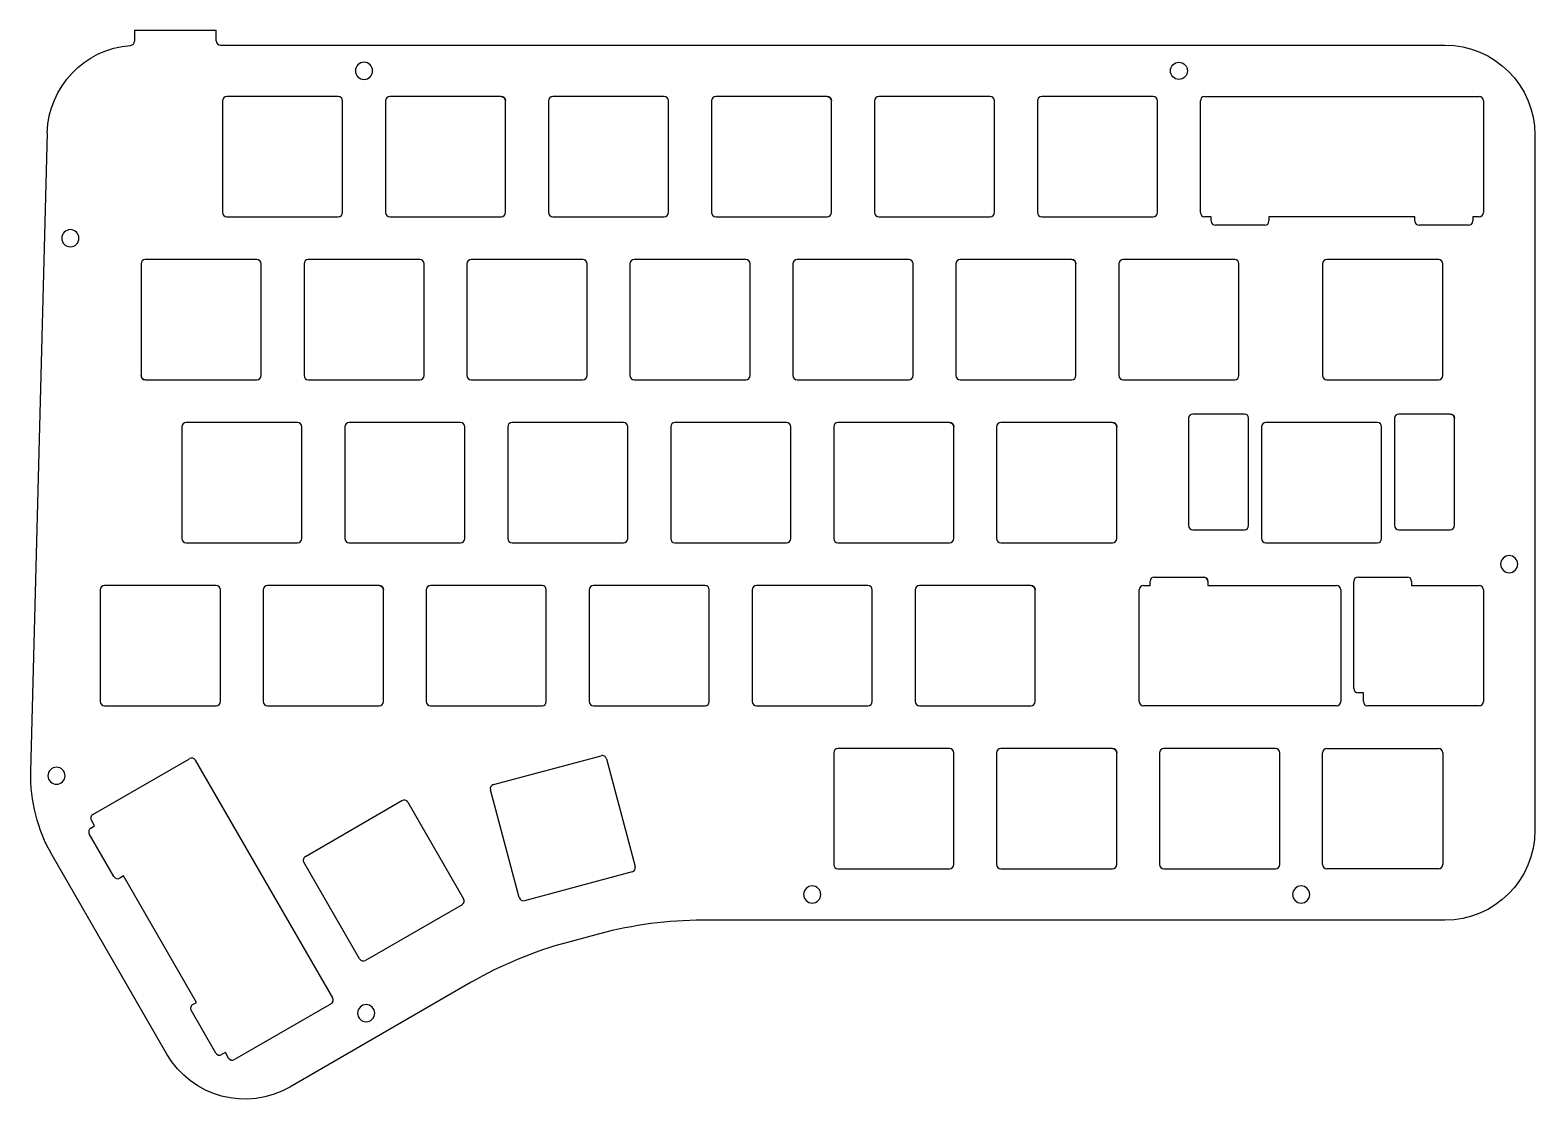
# Model space of a CAD drawing. Extents: x 4 to 180, y 13 to 139.
import ezdxf

# ---------------------------------------------------------------- set-up
doc = ezdxf.new("R2010")
doc.units = 0
doc.layers.add('PlateBuff', color=91, linetype='Continuous')

msp = doc.modelspace()

# ---------------------------------------------------------------- linework, layer by layer
at = {"layer": 'PlateBuff'}
for p, q in [((16.25, 139.25), (25.75, 139.25)), ((16.25, 139.25), (16.25, 137.97)), ((25.75, 138), (25.75, 139.25)), ((26.25, 137.5), (169, 137.5)), ((26.5, 131), (26.5, 118)), ((40, 131.5), (27, 131.5)), ((40.5, 118), (40.5, 131)), ((45.5, 131), (45.5, 118)), ((59, 131.5), (46, 131.5)), ((59.5, 118), (59.5, 131)), ((64.5, 131), (64.5, 118)), ((78, 131.5), (65, 131.5)), ((78.5, 118), (78.5, 131)), ((83.5, 131), (83.5, 118)), ((97, 131.5), (84, 131.5)), ((97.5, 118), (97.5, 131)), ((102.5, 131), (102.5, 118)), ((116, 131.5), (103, 131.5)), ((116.5, 118), (116.5, 131)), ((121.5, 131), (121.5, 118)), ((135, 131.5), (122, 131.5)), ((135.5, 118), (135.5, 131)), ((140.5, 118), (140.5, 131)), ((141, 131.5), (173, 131.5)), ((173.5, 131), (173.5, 118)), ((4.16, 52.82), (6.08, 127.27)), ((179.5, 127), (179.5, 46)), ((27, 117.5), (40, 117.5)), ((46, 117.5), (59, 117.5)), ((65, 117.5), (78, 117.5)), ((84, 117.5), (97, 117.5)), ((103, 117.5), (116, 117.5)), ((122, 117.5), (135, 117.5)), ((141.75, 117.5), (141, 117.5)), ((141.75, 117), (141.75, 117.5)), ((148, 116.5), (142.25, 116.5)), ((165.5, 117.5), (148.5, 117.5)), ((148.5, 117.5), (148.5, 117)), ((165.5, 117), (165.5, 117.5)), ((171.75, 116.5), (166, 116.5)), ((173, 117.5), (172.25, 117.5)), ((172.25, 117.5), (172.25, 117)), ((30.5, 112.5), (17.5, 112.5)), ((49.5, 112.5), (36.5, 112.5)), ((68.5, 112.5), (55.5, 112.5)), ((87.5, 112.5), (74.5, 112.5)), ((106.5, 112.5), (93.5, 112.5)), ((125.5, 112.5), (112.5, 112.5)), ((144.5, 112.5), (131.5, 112.5)), ((168.25, 112.5), (155.25, 112.5)), ((17, 112), (17, 99)), ((31, 99), (31, 112)), ((36, 112), (36, 99)), ((50, 99), (50, 112)), ((55, 112), (55, 99)), ((69, 99), (69, 112)), ((74, 112), (74, 99)), ((88, 99), (88, 112)), ((93, 112), (93, 99)), ((107, 99), (107, 112)), ((112, 112), (112, 99)), ((126, 99), (126, 112)), ((131, 112), (131, 99)), ((145, 99), (145, 112)), ((154.75, 112), (154.75, 99)), ((168.75, 99), (168.75, 112)), ((17.5, 98.5), (30.5, 98.5)), ((36.5, 98.5), (49.5, 98.5)), ((55.5, 98.5), (68.5, 98.5)), ((74.5, 98.5), (87.5, 98.5)), ((93.5, 98.5), (106.5, 98.5)), ((112.5, 98.5), (125.5, 98.5)), ((131.5, 98.5), (144.5, 98.5)), ((155.25, 98.5), (168.25, 98.5)), ((21.75, 93), (21.75, 80)), ((35.25, 93.5), (22.25, 93.5)), ((35.75, 80), (35.75, 93)), ((40.75, 93), (40.75, 80)), ((54.25, 93.5), (41.25, 93.5)), ((54.75, 80), (54.75, 93)), ((59.75, 93), (59.75, 80)), ((73.25, 93.5), (60.25, 93.5)), ((73.75, 80), (73.75, 93)), ((78.75, 93), (78.75, 80)), ((92.25, 93.5), (79.25, 93.5)), ((92.75, 80), (92.75, 93)), ((97.75, 93), (97.75, 80)), ((111.25, 93.5), (98.25, 93.5)), ((111.75, 80), (111.75, 93)), ((116.75, 93), (116.75, 80)), ((130.25, 93.5), (117.25, 93.5)), ((130.75, 80), (130.75, 93)), ((139.13, 94), (139.13, 81.5)), ((145.63, 94.5), (139.63, 94.5)), ((146.13, 81.5), (146.13, 94)), ((147.63, 93), (147.63, 80)), ((161.13, 93.5), (148.13, 93.5)), ((161.63, 80), (161.63, 93)), ((163.13, 94), (163.13, 81.5)), ((169.63, 94.5), (163.63, 94.5)), ((170.13, 81.5), (170.13, 94)), ((139.63, 81), (145.63, 81)), ((163.63, 81), (169.63, 81)), ((22.25, 79.5), (35.25, 79.5)), ((41.25, 79.5), (54.25, 79.5)), ((60.25, 79.5), (73.25, 79.5)), ((79.25, 79.5), (92.25, 79.5)), ((98.25, 79.5), (111.25, 79.5)), ((117.25, 79.5), (130.25, 79.5)), ((148.13, 79.5), (161.13, 79.5)), ((135.13, 75.5), (140.88, 75.5)), ((158.88, 75.5), (164.63, 75.5)), ((12.25, 74), (12.25, 61)), ((25.75, 74.5), (12.75, 74.5)), ((26.25, 61), (26.25, 74)), ((31.25, 74), (31.25, 61)), ((44.75, 74.5), (31.75, 74.5)), ((45.25, 61), (45.25, 74)), ((50.25, 74), (50.25, 61)), ((63.75, 74.5), (50.75, 74.5)), ((64.25, 61), (64.25, 74)), ((69.25, 74), (69.25, 61)), ((82.75, 74.5), (69.75, 74.5)), ((83.25, 61), (83.25, 74)), ((88.25, 74), (88.25, 61)), ((101.75, 74.5), (88.75, 74.5)), ((102.25, 61), (102.25, 74)), ((107.25, 74), (107.25, 61)), ((120.75, 74.5), (107.75, 74.5)), ((121.25, 61), (121.25, 74)), ((133.38, 61), (133.38, 74)), ((133.88, 74.5), (134.63, 74.5)), ((134.63, 74.5), (134.63, 75)), ((141.38, 75), (141.38, 74.5)), ((141.38, 74.5), (156.38, 74.5)), ((156.88, 74), (156.88, 61)), ((158.38, 62.5), (158.38, 75)), ((165.13, 75), (165.13, 74.5)), ((165.13, 74.5), (173, 74.5)), ((173.5, 74), (173.5, 61)), ((159.5, 62), (158.88, 62)), ((159.5, 61), (159.5, 62)), ((12.75, 60.5), (25.75, 60.5)), ((31.75, 60.5), (44.75, 60.5)), ((50.75, 60.5), (63.75, 60.5)), ((69.75, 60.5), (82.75, 60.5)), ((88.75, 60.5), (101.75, 60.5)), ((107.75, 60.5), (120.75, 60.5)), ((156.38, 60.5), (133.88, 60.5)), ((173, 60.5), (160, 60.5)), ((58.08, 51.31), (70.64, 54.67)), ((97.75, 55), (97.75, 42)), ((111.25, 55.5), (98.25, 55.5)), ((111.75, 42), (111.75, 55)), ((116.75, 55), (116.75, 42)), ((130.25, 55.5), (117.25, 55.5)), ((130.75, 42), (130.75, 55)), ((135.75, 55), (135.75, 42)), ((149.25, 55.5), (136.25, 55.5)), ((149.75, 42), (149.75, 55)), ((154.75, 42), (154.75, 55)), ((155.25, 55.5), (168.25, 55.5)), ((168.75, 55), (168.75, 42)), ((11.39, 47.83), (22.65, 54.33)), ((23.33, 54.15), (39.33, 26.44)), ((71.25, 54.32), (74.62, 41.76)), ((36.16, 42.94), (47.42, 49.44)), ((48.1, 49.25), (54.6, 38)), ((61.09, 38.14), (57.73, 50.69)), ((11.15, 46.25), (11.59, 46.5)), ((11.59, 46.5), (11.21, 47.15)), ((13.84, 40.59), (10.97, 45.57)), ((20.01, 19.9), (6.63, 43.09)), ((42.48, 31), (35.98, 42.25)), ((14.96, 40.66), (14.53, 40.41)), ((23.46, 25.93), (14.96, 40.66)), ((74.26, 41.15), (61.71, 37.78)), ((98.25, 41.5), (111.25, 41.5)), ((117.25, 41.5), (130.25, 41.5)), ((136.25, 41.5), (149.25, 41.5)), ((168.25, 41.5), (155.25, 41.5)), ((54.42, 37.31), (43.16, 30.81)), ((169, 35.5), (82.49, 35.5)), ((70.46, 33.92), (66.72, 32.91)), ((55.5, 28.27), (34.36, 16.06)), ((25.72, 20.02), (22.84, 25)), ((23.03, 25.68), (23.46, 25.93)), ((39.15, 25.76), (27.89, 19.26)), ((26.84, 20.09), (26.4, 19.84)), ((27.21, 19.44), (26.84, 20.09))]:
    msp.add_line(p, q, dxfattribs=at)
at = {"layer": 'PlateBuff', "extrusion": (0, 0, -1)}
for centre in [(-43, 134.5), (-8.76, 114.99), (-176.5, 77), (-7.15, 52.34), (-95.25, 38.5), (-152.25, 38.5), (-43.25, 24.66)]:
    msp.add_circle(centre, 1, dxfattribs=at)
at = {"layer": 'PlateBuff'}
msp.add_circle((138, 134.5), 1, dxfattribs=at)
at = {"layer": 'PlateBuff', "extrusion": (0, 0, -1)}
for centre, radius, start, end in [((-16.57, 127), 10.5, 1.477, 85.7153), ((-169, 127), 10.5, 90, 180), ((-59, 131), 0.5, 90, 180), ((-97, 131), 0.5, 90, 180), ((-125.5, 112), 0.5, 90, 180), ((-17.5, 99), 0.5, 270, 0), ((-111.25, 93), 0.5, 90, 180), ((-130.25, 93), 0.5, 90, 180), ((-169.63, 94), 0.5, 90, 180), ((-140.88, 75), 0.5, 90, 180), ((-44.75, 74), 0.5, 90, 180), ((-120.75, 74), 0.5, 90, 180), ((-130.25, 55), 0.5, 90, 180), ((-22.65, 52.34), 18.5, 330, 1.477), ((-169, 46), 10.5, 180, 270), ((-29.11, 25.15), 10.5, 240, 330)]:
    msp.add_arc(centre, radius, start, end, dxfattribs=at)
at = {"layer": 'PlateBuff'}
for centre, radius, start, end in [((15.75, 137.97), 0.5, 274.2847, 360), ((26.25, 138), 0.5, 180, 270), ((27, 131), 0.5, 90, 180), ((40, 131), 0.5, 360, 90), ((46, 131), 0.5, 90, 180), ((59, 131), 0.5, 360, 90), ((65, 131), 0.5, 90, 180), ((78, 131), 0.5, 0, 90), ((84, 131), 0.5, 90, 180), ((97, 131), 0.5, 360, 90), ((103, 131), 0.5, 90, 180), ((116, 131), 0.5, 360, 90), ((122, 131), 0.5, 90, 180), ((135, 131), 0.5, 0, 90), ((141, 131), 0.5, 90, 180), ((173, 131), 0.5, 0, 90), ((27, 118), 0.5, 180, 270), ((40, 118), 0.5, 270, 0), ((46, 118), 0.5, 180, 270), ((59, 118), 0.5, 270, 0), ((65, 118), 0.5, 180, 270), ((78, 118), 0.5, 270, 360), ((84, 118), 0.5, 180, 270), ((97, 118), 0.5, 270, 360), ((103, 118), 0.5, 180, 270), ((116, 118), 0.5, 270, 360), ((122, 118), 0.5, 180, 270), ((135, 118), 0.5, 270, 360), ((141, 118), 0.5, 180, 270), ((173, 118), 0.5, 270, 0), ((142.25, 117), 0.5, 180, 270), ((148, 117), 0.5, 270, 360), ((166, 117), 0.5, 180, 270), ((171.75, 117), 0.5, 270, 360), ((17.5, 112), 0.5, 90, 180), ((30.5, 112), 0.5, 360, 90), ((36.5, 112), 0.5, 90, 180), ((49.5, 112), 0.5, 360, 90), ((55.5, 112), 0.5, 90, 180), ((68.5, 112), 0.5, 0, 90), ((74.5, 112), 0.5, 90, 180), ((87.5, 112), 0.5, 360, 90), ((93.5, 112), 0.5, 90, 180), ((106.5, 112), 0.5, 360, 90), ((112.5, 112), 0.5, 90, 180), ((125.5, 112), 0.5, 360, 90), ((131.5, 112), 0.5, 90, 180), ((144.5, 112), 0.5, 360, 90), ((155.25, 112), 0.5, 90, 180), ((168.25, 112), 0.5, 360, 90), ((17.5, 99), 0.5, 180, 270), ((30.5, 99), 0.5, 270, 0), ((36.5, 99), 0.5, 180, 270), ((49.5, 99), 0.5, 270, 0), ((55.5, 99), 0.5, 180, 270), ((68.5, 99), 0.5, 270, 360), ((74.5, 99), 0.5, 180, 270), ((87.5, 99), 0.5, 270, 360), ((93.5, 99), 0.5, 180, 270), ((106.5, 99), 0.5, 270, 0), ((112.5, 99), 0.5, 180, 270), ((125.5, 99), 0.5, 270, 0), ((131.5, 99), 0.5, 180, 270), ((144.5, 99), 0.5, 270, 0), ((155.25, 99), 0.5, 180, 270), ((168.25, 99), 0.5, 270, 0), ((22.25, 93), 0.5, 90, 180), ((35.25, 93), 0.5, 0, 90), ((41.25, 93), 0.5, 90, 180), ((54.25, 93), 0.5, 0, 90), ((60.25, 93), 0.5, 90, 180), ((73.25, 93), 0.5, 360, 90), ((79.25, 93), 0.5, 90, 180), ((92.25, 93), 0.5, 360, 90), ((98.25, 93), 0.5, 90, 180), ((111.25, 93), 0.5, 0, 90), ((117.25, 93), 0.5, 90, 180), ((130.25, 93), 0.5, 0, 90), ((139.63, 94), 0.5, 90, 180), ((145.63, 94), 0.5, 0, 90), ((148.13, 93), 0.5, 90, 180), ((161.13, 93), 0.5, 0, 90), ((163.63, 94), 0.5, 90, 180), ((169.63, 94), 0.5, 360, 90), ((139.63, 81.5), 0.5, 180, 270), ((145.63, 81.5), 0.5, 270, 0), ((163.63, 81.5), 0.5, 180, 270), ((169.63, 81.5), 0.5, 270, 360), ((22.25, 80), 0.5, 180, 270), ((35.25, 80), 0.5, 270, 0), ((41.25, 80), 0.5, 180, 270), ((54.25, 80), 0.5, 270, 0), ((60.25, 80), 0.5, 180, 270), ((73.25, 80), 0.5, 270, 0), ((79.25, 80), 0.5, 180, 270), ((92.25, 80), 0.5, 270, 0), ((98.25, 80), 0.5, 180, 270), ((111.25, 80), 0.5, 270, 360), ((117.25, 80), 0.5, 180, 270), ((130.25, 80), 0.5, 270, 360), ((148.13, 80), 0.5, 180, 270), ((161.13, 80), 0.5, 270, 0), ((135.13, 75), 0.5, 90, 180), ((140.88, 75), 0.5, 360, 90), ((158.88, 75), 0.5, 90, 180), ((164.63, 75), 0.5, 360, 90), ((12.75, 74), 0.5, 90, 180), ((25.75, 74), 0.5, 0, 90), ((31.75, 74), 0.5, 90, 180), ((44.75, 74), 0.5, 360, 90), ((50.75, 74), 0.5, 90, 180), ((63.75, 74), 0.5, 360, 90), ((69.75, 74), 0.5, 90, 180), ((82.75, 74), 0.5, 360, 90), ((88.75, 74), 0.5, 90, 180), ((101.75, 74), 0.5, 360, 90), ((107.75, 74), 0.5, 90, 180), ((120.75, 74), 0.5, 360, 90), ((133.88, 74), 0.5, 90, 180), ((156.38, 74), 0.5, 360, 90), ((173, 74), 0.5, 360, 90), ((158.88, 62.5), 0.5, 180, 270), ((12.75, 61), 0.5, 180, 270), ((25.75, 61), 0.5, 270, 360), ((31.75, 61), 0.5, 180, 270), ((44.75, 61), 0.5, 270, 0), ((50.75, 61), 0.5, 180, 270), ((63.75, 61), 0.5, 270, 0), ((69.75, 61), 0.5, 180, 270), ((82.75, 61), 0.5, 270, 0), ((88.75, 61), 0.5, 180, 270), ((101.75, 61), 0.5, 270, 360), ((107.75, 61), 0.5, 180, 270), ((120.75, 61), 0.5, 270, 0), ((133.88, 61), 0.5, 180, 270), ((156.38, 61), 0.5, 270, 360), ((160, 61), 0.5, 180, 270), ((173, 61), 0.5, 270, 360), ((22.9, 53.9), 0.5, 30, 120), ((70.77, 54.19), 0.5, 15, 105), ((98.25, 55), 0.5, 90, 180), ((111.25, 55), 0.5, 360, 90), ((117.25, 55), 0.5, 90, 180), ((130.25, 55), 0.5, 360, 90), ((136.25, 55), 0.5, 90, 180), ((149.25, 55), 0.5, 360, 90), ((155.25, 55), 0.5, 90, 180), ((168.25, 55), 0.5, 0, 90), ((58.21, 50.82), 0.5, 105, 195), ((47.67, 49), 0.5, 30, 120), ((11.64, 47.4), 0.5, 120, 210), ((11.4, 45.82), 0.5, 120, 210), ((36.41, 42.5), 0.5, 120, 210), ((14.28, 40.84), 0.5, 210, 300), ((74.13, 41.63), 0.5, 285, 15), ((98.25, 42), 0.5, 180, 270), ((111.25, 42), 0.5, 270, 0), ((117.25, 42), 0.5, 180, 270), ((130.25, 42), 0.5, 270, 360), ((136.25, 42), 0.5, 180, 270), ((149.25, 42), 0.5, 270, 360), ((155.25, 42), 0.5, 180, 270), ((168.25, 42), 0.5, 270, 0), ((54.17, 37.75), 0.5, 300, 30), ((61.58, 38.27), 0.5, 195, 285), ((82.49, -11), 46.5, 90, 105), ((78.75, -12), 46.5, 105, 120), ((42.91, 31.25), 0.5, 210, 300), ((38.9, 26.19), 0.5, 300, 30), ((23.28, 25.25), 0.5, 120, 210), ((26.15, 20.27), 0.5, 210, 300), ((27.64, 19.69), 0.5, 210, 300)]:
    msp.add_arc(centre, radius, start, end, dxfattribs=at)

doc.saveas('drawing.dxf')
